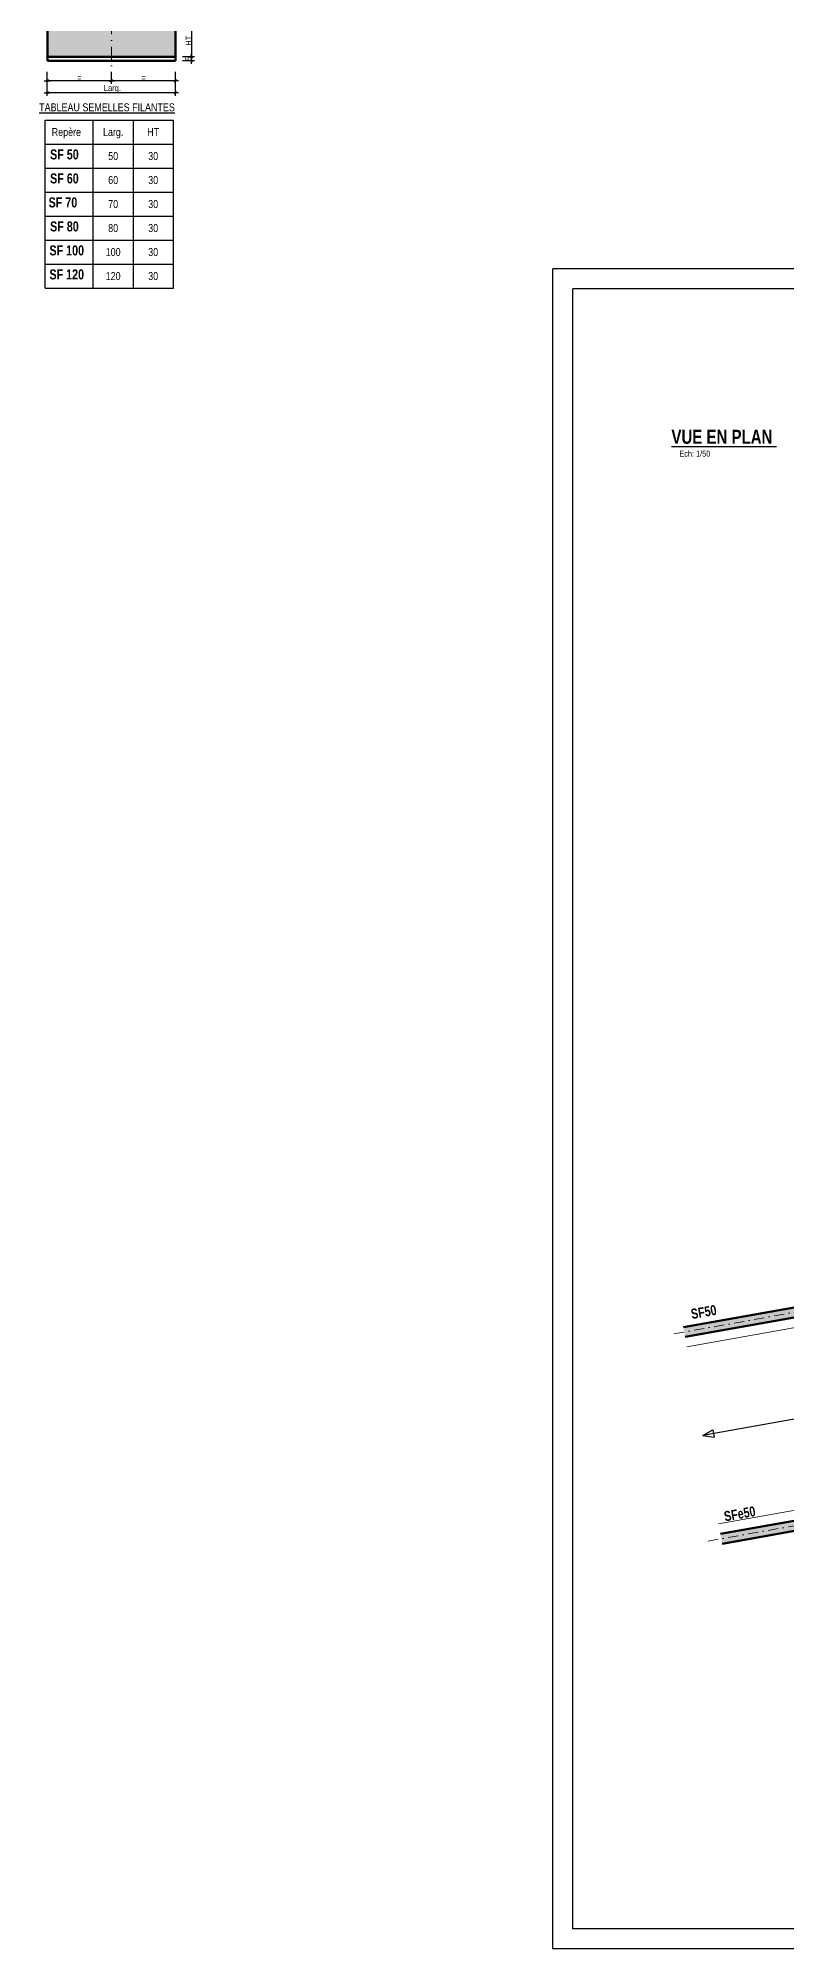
# Model space of a CAD drawing. Header units: centimetres. Extents: x 16433 to 114398, y -50094 to -12305.
# Drawn here: x 26827 to 28697, y -42944 to -38168 of the extents above; entities that cross this region are included whole.
import ezdxf
from ezdxf.enums import TextEntityAlignment as Align

# ---------------------------------------------------------------- set-up
doc = ezdxf.new("R2010")
doc.units = ezdxf.units.CM
doc.header["$LTSCALE"] = 0.5
doc.linetypes.add('TIRETPT2', pattern=[12.7, 6.35, -3.175, 0, -3.175])
doc.linetypes.add('TIRETPTX2', pattern=[50.8, 25.4, -12.7, 0, -12.7])
doc.layers.get('DEFPOINTS').update_dxf_attribs({"linetype": 'CONTINUOUS'})
for name, color, linetype in [('01_Cad_2', 5, 'CONTINUOUS'), ('01_cote_gen', 4, 'CONTINUOUS'), ('01_poch_murs', 253, 'CONTINUOUS'), ('01_poch_poteaux', 250, 'CONTINUOUS'), ('01_texte', 230, 'CONTINUOUS'), ('AA_COTES', 2, 'CONTINUOUS')]:
    doc.layers.add(name, color=color, linetype=linetype)
for name, color, linetype, lineweight in [('01_murs_coup', 5, 'CONTINUOUS', 60), ('01_sem', 42, 'CONTINUOUS', 15), ('01_tram_axes', 2, 'TIRETPTX2', 9)]:
    doc.layers.add(name, color=color, linetype=linetype, lineweight=lineweight)
doc.styles.add('impact', font='impact.ttf')
doc.styles.add('MATTE_TXT', font='arial.ttf')
doc.styles.add('STYLE2', font='ARIALN.TTF')
doc.dimstyles.new('JB25', dxfattribs={"dimscale": 0.1, "dimtxt": 150, "dimasz": 15, "dimexe": 0.1, "dimexo": 0.1, "dimgap": 0.09, "dimtad": 1, "dimdec": 1, "dimlfac": 0.5, "dimdsep": 46, "dimtxsty": 'STYLE2', "dimblk1": 'BOND_G', "dimblk2": 'BOND_D', "dimsah": 1, "dimcen": 1.5, "dimdle": 0.01, "dimse1": 1, "dimse2": 1, "dimclrd": 4, "dimclre": 2, "dimclrt": 6, "dimazin": 2, "dimtfac": 2.333333, "dimtdec": 1, "dimtix": 1, "dimtmove": 2, "dimatfit": 3, "dimldrblk": 'BOND_G', "dimfxl": 1, "dimtolj": 1, "dimtzin": 0, "dimarcsym": 0})

# ---------------------------------------------------------------- blocks, each defined once
blk = doc.blocks.new('BOND_G')
at = {"layer": 'AA_COTES', "color": 0}
for p, q in [((5, 0), (-5, 0)), ((1.8, 1.8), (-1.8, -1.8)), ((0, -5), (0, 15))]:
    blk.add_line(p, q, dxfattribs=at)
blk = doc.blocks.new('BOND_D')
at = {"layer": 'AA_COTES', "color": 0}
for p, q in [((5, 0), (-5, 0)), ((-1.8, -1.8), (1.8, 1.8)), ((0, 5), (0, -15))]:
    blk.add_line(p, q, dxfattribs=at)
blk = doc.blocks.new('*D3873')
at = {"layer": '01_poch_poteaux', "color": 4, "lineweight": -2, "transparency": 16777216}
blk.add_line((27167.8, -38273.9), (27010.8, -38273.9), dxfattribs=at)
at = {"layer": 'DEFPOINTS', "color": 0}
for p in [(27009.3, -38235.8), (27169.3, -38223.9), (27009.3, -38273.9)]:
    blk.add_point(p, dxfattribs=at)
at = {"layer": '01_poch_poteaux', "color": 4, "lineweight": -2, "transparency": 16777216, "xscale": 1.5, "yscale": 1.5, "zscale": 1.5, "rotation": 180}
blk.add_blockref('BOND_D', (27009.3, -38273.9), dxfattribs=at)
at = {"layer": '01_poch_poteaux', "color": 4, "lineweight": -2, "transparency": 16777216, "xscale": 1.5, "yscale": 1.5, "zscale": 1.5}
blk.add_blockref('BOND_G', (27169.3, -38273.9), dxfattribs=at)
at = {"layer": '01_poch_poteaux', "color": 6, "transparency": 16777216, "insert": (27089.3, -38266.4), "char_height": 15, "attachment_point": 5, "style": 'STYLE2'}
blk.add_mtext('\\A1;=', dxfattribs=at)
blk = doc.blocks.new('*D3874')
at = {"layer": '01_poch_poteaux', "color": 4, "lineweight": -2, "transparency": 16777216}
blk.add_line((27007.8, -38273.9), (26850.8, -38273.9), dxfattribs=at)
at = {"layer": 'DEFPOINTS', "color": 0}
for p in [(26849.3, -38235.8), (27009.3, -38223.9), (26849.3, -38273.9)]:
    blk.add_point(p, dxfattribs=at)
at = {"layer": '01_poch_poteaux', "color": 4, "lineweight": -2, "transparency": 16777216, "xscale": 1.5, "yscale": 1.5, "zscale": 1.5, "rotation": 180}
blk.add_blockref('BOND_D', (26849.3, -38273.9), dxfattribs=at)
at = {"layer": '01_poch_poteaux', "color": 4, "lineweight": -2, "transparency": 16777216, "xscale": 1.5, "yscale": 1.5, "zscale": 1.5}
blk.add_blockref('BOND_G', (27009.3, -38273.9), dxfattribs=at)
at = {"layer": '01_poch_poteaux', "color": 6, "transparency": 16777216, "insert": (26929.3, -38266.4), "char_height": 15, "attachment_point": 5, "style": 'STYLE2'}
blk.add_mtext('\\A1;=', dxfattribs=at)
blk = doc.blocks.new('*D3882')
at = {"layer": '01_cote_gen', "color": 4, "lineweight": -2, "transparency": 16777216}
blk.add_line((27167.8, -38304.2), (26850.8, -38304.2), dxfattribs=at)
at = {"layer": 'DEFPOINTS', "color": 0}
for p in [(26849.3, -38281.4), (26849.3, -38304.2), (27169.3, -38281.4)]:
    blk.add_point(p, dxfattribs=at)
at = {"layer": '01_cote_gen', "color": 4, "lineweight": -2, "transparency": 16777216, "xscale": 1.5, "yscale": 1.5, "zscale": 1.5, "rotation": 180}
blk.add_blockref('BOND_D', (26849.3, -38304.2), dxfattribs=at)
at = {"layer": '01_cote_gen', "color": 4, "lineweight": -2, "transparency": 16777216, "xscale": 1.5, "yscale": 1.5, "zscale": 1.5}
blk.add_blockref('BOND_G', (27169.3, -38304.2), dxfattribs=at)
at = {"layer": '01_cote_gen', "color": 6, "transparency": 16777216, "insert": (27009.3, -38294.5), "char_height": 15, "attachment_point": 5, "style": 'STYLE2'}
blk.add_mtext('\\A1; Larg.', dxfattribs=at)
blk = doc.blocks.new('*D3883')
at = {"layer": '01_cote_gen', "color": 4, "lineweight": -2, "transparency": 16777216}
blk.add_line((27209.7, -38215.4), (27209.7, -38222.4), dxfattribs=at)
at = {"layer": 'DEFPOINTS', "color": 0}
for p in [(27169.3, -38213.9), (27169.3, -38223.9), (27209.7, -38223.9)]:
    blk.add_point(p, dxfattribs=at)
at = {"layer": '01_cote_gen', "color": 4, "lineweight": -2, "transparency": 16777216, "xscale": 1.5, "yscale": 1.5, "zscale": 1.5}
for name, p, rotation in [('BOND_G', (27209.7, -38213.9), 90), ('BOND_D', (27209.7, -38223.9), 270)]:
    blk.add_blockref(name, p, dxfattribs=dict(at, rotation=rotation))
at = {"layer": '01_cote_gen', "color": 6, "transparency": 16777216, "insert": (27202.1, -38218.9), "char_height": 15, "attachment_point": 5, "rotation": 90, "style": 'STYLE2'}
blk.add_mtext('\\A1;5', dxfattribs=at)
blk = doc.blocks.new('*D3884')
at = {"layer": '01_cote_gen', "color": 4, "lineweight": -2, "transparency": 16777216}
blk.add_line((27209.7, -38135.4), (27209.7, -38212.4), dxfattribs=at)
at = {"layer": 'DEFPOINTS', "color": 0}
for p in [(27187.2, -38133.9), (27187.2, -38213.9), (27209.7, -38213.9)]:
    blk.add_point(p, dxfattribs=at)
at = {"layer": '01_cote_gen', "color": 4, "lineweight": -2, "transparency": 16777216, "xscale": 1.5, "yscale": 1.5, "zscale": 1.5}
for name, p, rotation in [('BOND_G', (27209.7, -38133.9), 90), ('BOND_D', (27209.7, -38213.9), 270)]:
    blk.add_blockref(name, p, dxfattribs=dict(at, rotation=rotation))
at = {"layer": '01_cote_gen', "color": 6, "transparency": 16777216, "insert": (27202.2, -38173.9), "char_height": 15, "attachment_point": 5, "rotation": 90, "style": 'STYLE2'}
blk.add_mtext('\\A1;HT', dxfattribs=at)

msp = doc.modelspace()

# ---------------------------------------------------------------- hatches: boundary and pattern name
at = {"layer": '01_poch_murs'}
h = msp.add_hatch(color=256, dxfattribs=at)
h.dxf.hatch_style = 1
h.paths.add_polyline_path([(27187.238, -38047.939), (26826.537, -38047.938), (26826.537, -38073.938), (27187.238, -38073.939)])
h.paths.add_polyline_path([(27169.331, -38133.936), (26849.331, -38133.936), (26849.331, -38213.936), (27169.331, -38213.936)])
at = {"layer": '01_poch_murs', "ltscale": 2}
h = msp.add_hatch(color=256, dxfattribs=at)
h.dxf.hatch_style = 1
h.paths.add_polyline_path([(30854.176, -40504.6), (30836.176, -40504.6), (30836.176, -41213.6), (29961.17, -41213.6), (29961.17, -40504.6), (29941.17, -40504.6), (29941.17, -41213.6), (29925.215, -41213.6), (29425.024, -41747.36), (28531.405, -41906.812), (28535.796, -41931.423), (29437.589, -41770.513), (29940.735, -41233.6), (30854.176, -41233.6)])
h.paths.add_polyline_path([(29404.172, -41038.392), (29404.172, -41024.56), (29379.172, -41024.56), (29379.172, -41028.509), (29161.162, -41261.15), (28890.174, -41309.503), (28890.174, -40524.54), (29449.166, -40524.54), (29449.166, -40504.54), (28966.174, -40504.539), (28966.174, -40190.532), (29106.171, -40190.532), (29106.171, -40364.54), (29449.166, -40364.54), (29449.166, -40274.537), (29429.166, -40274.537), (29429.166, -40346.54), (29126.171, -40346.54), (29126.171, -40127.54), (29429.166, -40127.54), (29429.166, -40174.54), (29449.166, -40174.54), (29449.166, -40102.54), (29429.166, -40102.54), (29429.166, -40109.54), (29126.171, -40109.54), (29126.171, -39673.535), (29429.166, -39673.535), (29429.166, -40000.543), (29449.166, -40000.543), (29449.166, -39035.54), (30269.166, -39035.54), (30269.166, -39947.587), (30327.162, -39947.587), (30327.162, -39929.587), (30289.166, -39929.587), (30289.166, -39017.54), (29449.166, -39017.54), (29449.166, -38947.54), (29463.164, -38947.54), (29463.164, -38929.54), (29429.166, -38929.54), (29429.166, -39653.535), (29106.171, -39653.535), (29106.171, -40170.532), (28946.174, -40170.532), (28946.174, -40504.54), (28870.174, -40504.54), (28870.174, -41313.072), (28439.184, -41389.975), (28443.575, -41414.586), (29173.727, -41284.303)])

# ---------------------------------------------------------------- linework, layer by layer
at = {"layer": '01_Cad_2'}
for p, q in [((34052.925, -38744.196), (28112.925, -38744.196)), ((28112.925, -42944.196), (28112.925, -38744.196)), ((33345.558, -42944.196), (28112.925, -42944.196))]:
    msp.add_line(p, q, dxfattribs=at)
at = {"layer": '01_Cad_2', "color": 2}
for p, q in [((34002.925, -38794.196), (28162.925, -38794.196)), ((28162.925, -42894.196), (28162.925, -38794.196)), ((33002.925, -42894.196), (28162.925, -42894.196))]:
    msp.add_line(p, q, dxfattribs=at)
at = {"layer": '01_murs_coup', "linetype": 'Continuous', "lineweight": 50}
for p, q in [((26849.331, -38133.936), (26849.331, -38223.936)), ((27169.331, -38223.936), (27169.331, -38133.936)), ((27169.331, -38213.936), (26849.331, -38213.936)), ((27169.331, -38223.936), (26849.331, -38223.936))]:
    msp.add_line(p, q, dxfattribs=at)
at = {"layer": '01_murs_coup'}
for p, q in [((28870.174, -41313.072), (28439.184, -41389.975)), ((29173.727, -41284.303), (28443.575, -41414.586)), ((29425.024, -41747.36), (28531.405, -41906.812)), ((28535.796, -41931.423), (29437.589, -41770.513))]:
    msp.add_line(p, q, dxfattribs=at)
at = {"layer": '01_sem', "ltscale": 2}
for p, q in [((28857.369, -41315.357), (28439.184, -41389.975)), ((28920.174, -41354.94), (28447.967, -41439.198)), ((28527.013, -41882.201), (29412.46, -41724.207))]:
    msp.add_line(p, q, dxfattribs=at)
at = {"layer": '01_texte'}
for p, q in [((26844.264, -38372.428), (26964.264, -38372.428)), ((26844.264, -38432.428), (26844.264, -38372.428)), ((26964.264, -38372.428), (27064.264, -38372.428)), ((26964.264, -38432.428), (26964.264, -38372.428)), ((27064.264, -38372.428), (27164.264, -38372.428)), ((27064.264, -38432.428), (27064.264, -38372.428)), ((27064.264, -38432.428), (27064.264, -38372.428)), ((27164.264, -38432.428), (27164.264, -38372.428)), ((26844.264, -38432.428), (26964.264, -38432.428)), ((26844.264, -38492.428), (26844.264, -38432.428)), ((26964.264, -38432.428), (27064.264, -38432.428)), ((26964.264, -38492.428), (26964.264, -38432.428)), ((27064.264, -38432.428), (27164.264, -38432.428)), ((27064.264, -38492.428), (27064.264, -38432.428)), ((27064.264, -38492.428), (27064.264, -38432.428)), ((27164.264, -38492.428), (27164.264, -38432.428)), ((26844.264, -38492.428), (26964.264, -38492.428)), ((26844.264, -38552.428), (26844.264, -38492.428)), ((26964.264, -38492.428), (27064.264, -38492.428)), ((26964.264, -38552.428), (26964.264, -38492.428)), ((27064.264, -38492.428), (27164.264, -38492.428)), ((27064.264, -38552.428), (27064.264, -38492.428)), ((27064.264, -38552.428), (27064.264, -38492.428)), ((27164.264, -38552.428), (27164.264, -38492.428)), ((26844.264, -38552.428), (26964.264, -38552.428)), ((26844.264, -38612.428), (26844.264, -38552.428)), ((26964.264, -38552.428), (27064.264, -38552.428)), ((26964.264, -38612.428), (26964.264, -38552.428)), ((27064.264, -38552.428), (27164.264, -38552.428)), ((27064.264, -38612.428), (27064.264, -38552.428)), ((27064.264, -38612.428), (27064.264, -38552.428)), ((27164.264, -38612.428), (27164.264, -38552.428)), ((26844.264, -38612.428), (26964.264, -38612.428)), ((26844.264, -38672.428), (26844.264, -38612.428)), ((26964.264, -38612.428), (27064.264, -38612.428)), ((26964.264, -38672.428), (26964.264, -38612.428)), ((27064.264, -38612.428), (27164.264, -38612.428)), ((27064.264, -38672.428), (27064.264, -38612.428)), ((27064.264, -38672.428), (27064.264, -38612.428)), ((27164.264, -38672.428), (27164.264, -38612.428)), ((26844.264, -38672.428), (26964.264, -38672.428)), ((26844.264, -38732.428), (26844.264, -38672.428)), ((26964.264, -38672.428), (27064.264, -38672.428)), ((26964.264, -38732.428), (26964.264, -38672.428)), ((27064.264, -38672.428), (27164.264, -38672.428)), ((27064.264, -38732.428), (27064.264, -38672.428)), ((27064.264, -38732.428), (27064.264, -38672.428)), ((27164.264, -38732.428), (27164.264, -38672.428)), ((26844.264, -38732.428), (26964.264, -38732.428)), ((26844.264, -38792.428), (26844.264, -38732.428)), ((26964.264, -38732.428), (27064.264, -38732.428)), ((26964.264, -38792.428), (26964.264, -38732.428)), ((27064.264, -38732.428), (27164.264, -38732.428)), ((27064.264, -38792.428), (27064.264, -38732.428)), ((27064.264, -38792.428), (27064.264, -38732.428)), ((27164.264, -38792.428), (27164.264, -38732.428)), ((26844.264, -38792.428), (26964.264, -38792.428)), ((26964.264, -38792.428), (27064.264, -38792.428)), ((27064.264, -38792.428), (27164.264, -38792.428)), ((29217.642, -41530.415), (28487.49, -41660.699)), ((28487.49, -41660.699), (28513, -41647)), ((28513, -41647), (28516.164, -41664.73)), ((28487.49, -41660.699), (28516.164, -41664.73))]:
    msp.add_line(p, q, dxfattribs=at)
at = {"layer": '01_tram_axes', "linetype": 'TIRETPT2', "ltscale": 10}
msp.add_line((27009.331, -37934.762), (27009.331, -38281.399), dxfattribs=at)
at = {"layer": '01_tram_axes', "ltscale": 2}
for p, q in [((29292.333, -41250.442), (28408.653, -41408.12)), ((28500.874, -41924.957), (29527.356, -41741.798))]:
    msp.add_line(p, q, dxfattribs=at)

# ---------------------------------------------------------------- block references
at = {"layer": '01_cote_gen', "color": 4, "xscale": 1.5, "yscale": 1.5, "zscale": 1.5, "rotation": 270}
msp.add_blockref('BOND_D', (27209.738, -38213.936), dxfattribs=at)

# ---------------------------------------------------------------- texts
at = {"layer": '01_texte', "style": 'MATTE_TXT', "width": 0.8}
for s, height, p in [('%%UTABLEAU SEMELLES FILANTES', 20, (26998.471, -38356.519)), ('Repère', 20, (26896.911, -38418.37)), ('Larg.', 20, (27013.807, -38418.37)), ('HT', 20, (27113.807, -38418.37)), ('50', 20, (27013.807, -38478.37)), ('30', 20, (27113.807, -38478.37)), ('60', 20, (27013.807, -38538.37)), ('30', 20, (27113.807, -38538.37)), ('70', 20, (27013.807, -38598.37)), ('30', 20, (27113.807, -38598.37)), ('80', 20, (27013.807, -38658.37)), ('30', 20, (27113.807, -38658.37)), ('100', 20, (27013.807, -38718.37)), ('30', 20, (27113.807, -38718.37)), ('120', 20, (27013.807, -38778.37)), ('30', 20, (27113.807, -38778.37)), ('Ech: 1/50', 15, (28467.602, -39218.263))]:
    msp.add_text(s, height=height, dxfattribs=at).set_placement(p, align=Align.BOTTOM_CENTER)
at = {"layer": '01_texte', "style": 'impact'}
for s, height, p in [('SF 50', 25, (26891.993, -38478.228)), ('SF 60', 25, (26891.993, -38538.228)), ('SF 70 ', 25, (26891.993, -38598.228)), ('SF 80', 25, (26891.993, -38658.228)), ('SF 100', 25, (26897.827, -38718.228)), ('SF 120', 25, (26897.827, -38778.228)), ('%%UVUE EN PLAN ', 35, (28540.504, -39192.208))]:
    msp.add_text(s, height=height, dxfattribs=at).set_placement(p, align=Align.BOTTOM_CENTER)
for s, p in [('SF50', (28493.313, -41371.784)), ('SFe50', (28583.338, -41876.315))]:
    msp.add_text(s, height=25, rotation=10.117019, dxfattribs=at).set_placement(p, align=Align.BOTTOM_CENTER)

# ---------------------------------------------------------------- dimensions: what is measured, and where the dimension line sits
at = {"layer": '01_cote_gen'}
dim = msp.add_linear_dim(base=(27209.738, -38213.936), p1=(27187.238, -38133.936), p2=(27187.238, -38213.936), angle=90, text='HT', dimstyle='JB25', dxfattribs=at)
dim.commit()
dim.dimension.update_dxf_attribs({"geometry": '*D3884', "text_midpoint": (27202.229, -38173.936)})
dim = msp.add_linear_dim(base=(27209.738, -38223.936), p1=(27169.331, -38213.936), p2=(27169.331, -38223.936), angle=90, dimstyle='JB25', dxfattribs=at)
dim.commit()
dim.dimension.update_dxf_attribs({"geometry": '*D3883', "text_midpoint": (27202.101, -38218.936)})
dim = msp.add_linear_dim(base=(26849.331, -38304.207), p1=(27169.331, -38281.399), p2=(26849.331, -38281.399), text=' Larg.', dimstyle='JB25', dxfattribs=at)
dim.commit()
dim.dimension.update_dxf_attribs({"geometry": '*D3882', "text_midpoint": (27009.331, -38294.493)})
at = {"layer": '01_poch_poteaux'}
for base, p1, p2, picture, middle in [((26849.331, -38273.899), (27009.331, -38223.936), (26849.331, -38235.844), '*D3874', (26929.331, -38266.39)), ((27009.331, -38273.899), (27169.331, -38223.936), (27009.331, -38235.844), '*D3873', (27089.331, -38266.39))]:
    dim = msp.add_linear_dim(base=base, p1=p1, p2=p2, text='=', dimstyle='JB25', dxfattribs=at)
    dim.commit()
    dim.dimension.update_dxf_attribs({"geometry": picture, "text_midpoint": middle})

doc.saveas('drawing.dxf')
